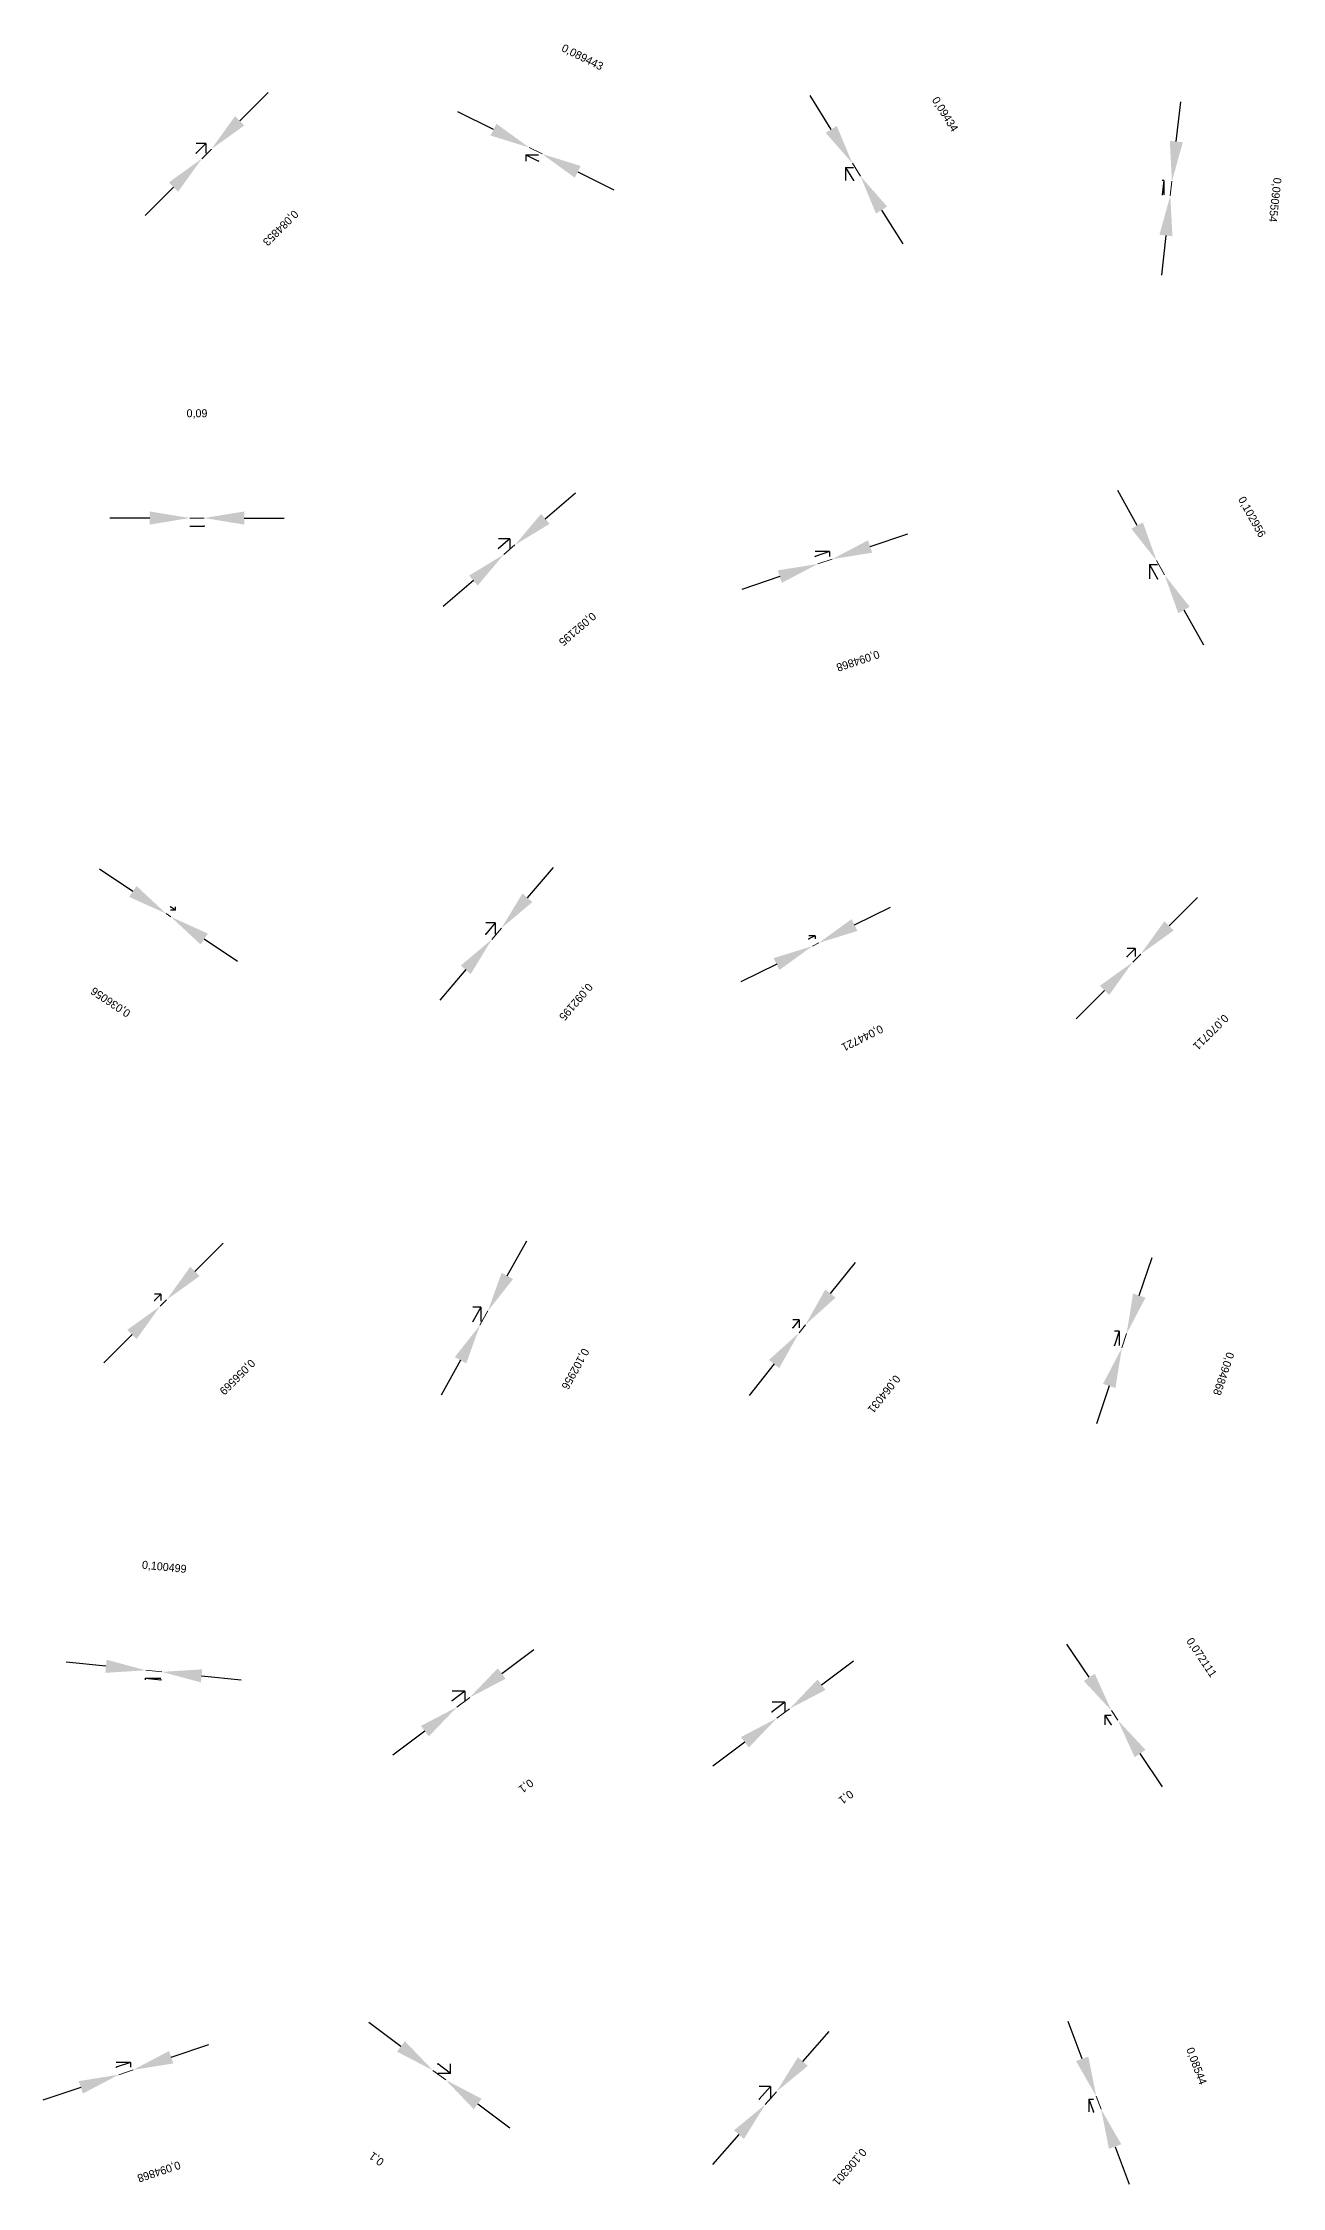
# Model space of a CAD drawing. Header units: metres. Extents: x 6010712 to 6010732, y 6568801 to 6568957.
# Drawn here: x 6010712.78 to 6010720.53, y 6568850 to 6568863.4 of the extents above; entities that cross this region are included whole.
import ezdxf

# ---------------------------------------------------------------- set-up
doc = ezdxf.new("R2010")
doc.units = ezdxf.units.M
doc.dimstyles.get("Standard").update_dxf_attribs({"dimtxt": 2.5, "dimasz": 2.5, "dimexe": 1.25, "dimexo": 0.625, "dimtad": 1, "dimdec": 0, "dimcen": 2.5, "dimadec": 0, "dimazin": 0, "dimtfac": 1, "dimtmove": 0, "dimatfit": 3, "dimarcsym": 0})

# ---------------------------------------------------------------- blocks, each defined once
blk = doc.blocks.new('_CLOSEDFILLED')
at = {"color": 0, "linetype": 'BYBLOCK'}
blk.add_solid([(-1, 0.164), (0, 0), (-1, -0.164)], dxfattribs=at)
blk = doc.blocks.new('*D85')
for p, q in [((6010719.279, 6568850.802), (6010719.191, 6568851.036)), ((6010719.485, 6568850.253), (6010719.572, 6568850.019))]:
    blk.add_line(p, q)
at = {"lineweight": 13}
blk.add_line((6010719.367, 6568850.568), (6010719.397, 6568850.488), dxfattribs=at)
at = {"layer": 'DEFPOINTS'}
for p in [(6010719.32, 6568850.55), (6010719.367, 6568850.568), (6010719.35, 6568850.47)]:
    blk.add_point(p, dxfattribs=at)
at = {"xscale": 0.25, "yscale": 0.25}
for p, rotation in [((6010719.367, 6568850.568), -69.4439552189989), ((6010719.397, 6568850.488), 110.5560447810011)]:
    blk.add_blockref('_CLOSEDFILLED', p, dxfattribs=dict(at, rotation=rotation))
at = {"color": 1, "insert": (6010719.99, 6568850.756), "char_height": 0.05, "attachment_point": 5, "rotation": 290.556}
blk.add_mtext('0,08544', dxfattribs=at)
blk = doc.blocks.new('_DOTSMALL')
at = {"color": 0, "linetype": 'BYBLOCK', "const_width": 0.125}
blk.add_lwpolyline([(-0.0625, 0, 1), (0.0625, 0, 1)], format="xyb", close=True, dxfattribs=at)
blk = doc.blocks.new('_OPEN')
at = {"color": 0, "linetype": 'BYBLOCK'}
blk.add_line((0, 0), (-1, 0), dxfattribs=at)
blk.add_lwpolyline([(-1, 0.1644), (0, 0), (-1, -0.1644)], dxfattribs=at)
blk = doc.blocks.new('*D86')
for p, q in [((6010717.532, 6568850.785), (6010717.697, 6568850.973)), ((6010717.133, 6568850.329), (6010716.968, 6568850.141))]:
    blk.add_line(p, q)
at = {"lineweight": 13}
blk.add_line((6010717.368, 6568850.597), (6010717.298, 6568850.517), dxfattribs=at)
at = {"layer": 'DEFPOINTS'}
for p in [(6010717.26, 6568850.55), (6010717.33, 6568850.63), (6010717.368, 6568850.597)]:
    blk.add_point(p, dxfattribs=at)
at = {"xscale": 0.25, "yscale": 0.25}
for p, rotation in [((6010717.368, 6568850.597), -131.18592526015365), ((6010717.298, 6568850.517), 48.81407473984635)]:
    blk.add_blockref('_CLOSEDFILLED', p, dxfattribs=dict(at, rotation=rotation))
at = {"color": 1, "insert": (6010717.822, 6568850.129), "char_height": 0.05, "attachment_point": 5, "rotation": 228.8141}
blk.add_mtext('0,106301', dxfattribs=at)
blk = doc.blocks.new('*D87')
for p, q in [((6010715.02, 6568850.88), (6010714.82, 6568851.03)), ((6010715.5, 6568850.52), (6010715.7, 6568850.37))]:
    blk.add_line(p, q)
at = {"lineweight": 13}
blk.add_line((6010715.3, 6568850.67), (6010715.22, 6568850.73), dxfattribs=at)
at = {"layer": 'DEFPOINTS'}
for p in [(6010715.25, 6568850.77), (6010715.33, 6568850.71), (6010715.3, 6568850.67)]:
    blk.add_point(p, dxfattribs=at)
at = {"xscale": 0.25, "yscale": 0.25}
for p, rotation in [((6010715.22, 6568850.73), 323.1301025675994), ((6010715.3, 6568850.67), 143.1301025675994)]:
    blk.add_blockref('_CLOSEDFILLED', p, dxfattribs=dict(at, rotation=rotation))
at = {"color": 1, "insert": (6010714.87, 6568850.18), "char_height": 0.05, "attachment_point": 5, "rotation": 143.1301}
blk.add_mtext('0,1', dxfattribs=at)
blk = doc.blocks.new('*D88')
for p, q in [((6010713.583, 6568850.812), (6010713.82, 6568850.891)), ((6010713.019, 6568850.624), (6010712.781, 6568850.544))]:
    blk.add_line(p, q)
at = {"lineweight": 13}
blk.add_line((6010713.346, 6568850.733), (6010713.256, 6568850.703), dxfattribs=at)
at = {"layer": 'DEFPOINTS'}
for p in [(6010713.24, 6568850.75), (6010713.33, 6568850.78), (6010713.346, 6568850.733)]:
    blk.add_point(p, dxfattribs=at)
at = {"xscale": 0.25, "yscale": 0.25}
for p, rotation in [((6010713.346, 6568850.733), -161.56505099920847), ((6010713.256, 6568850.703), 18.434949000791534)]:
    blk.add_blockref('_CLOSEDFILLED', p, dxfattribs=dict(at, rotation=rotation))
at = {"color": 1, "insert": (6010713.506, 6568850.101), "char_height": 0.05, "attachment_point": 5, "rotation": 198.4349}
blk.add_mtext('0,094868', dxfattribs=at)
blk = doc.blocks.new('*D89')
for p, q in [((6010719.323, 6568853.186), (6010719.184, 6568853.394)), ((6010719.64, 6568852.71), (6010719.779, 6568852.502))]:
    blk.add_line(p, q)
at = {"lineweight": 13}
blk.add_line((6010719.462, 6568852.978), (6010719.502, 6568852.918), dxfattribs=at)
at = {"layer": 'DEFPOINTS'}
for p in [(6010719.462, 6568852.978), (6010719.42, 6568852.95), (6010719.46, 6568852.89)]:
    blk.add_point(p, dxfattribs=at)
at = {"xscale": 0.25, "yscale": 0.25}
for p, rotation in [((6010719.462, 6568852.978), -56.30993267925427), ((6010719.502, 6568852.918), 123.69006732074573)]:
    blk.add_blockref('_CLOSEDFILLED', p, dxfattribs=dict(at, rotation=rotation))
at = {"color": 1, "insert": (6010720.022, 6568853.308), "char_height": 0.05, "attachment_point": 5, "rotation": 303.6901}
blk.add_mtext('0,072111', dxfattribs=at)
blk = doc.blocks.new('*D90')
for p, q in [((6010717.65, 6568853.14), (6010717.85, 6568853.29)), ((6010717.17, 6568852.78), (6010716.97, 6568852.63))]:
    blk.add_line(p, q)
at = {"lineweight": 13}
blk.add_line((6010717.45, 6568852.99), (6010717.37, 6568852.93), dxfattribs=at)
at = {"layer": 'DEFPOINTS'}
for p in [(6010717.34, 6568852.97), (6010717.42, 6568853.03), (6010717.45, 6568852.99)]:
    blk.add_point(p, dxfattribs=at)
at = {"xscale": 0.25, "yscale": 0.25}
for p, rotation in [((6010717.45, 6568852.99), -143.13010214071258), ((6010717.37, 6568852.93), 36.86989785928742)]:
    blk.add_blockref('_CLOSEDFILLED', p, dxfattribs=dict(at, rotation=rotation))
at = {"color": 1, "insert": (6010717.8, 6568852.44), "char_height": 0.05, "attachment_point": 5, "rotation": 216.8699}
blk.add_mtext('0,1', dxfattribs=at)
blk = doc.blocks.new('*D91')
for p, q in [((6010715.65, 6568853.21), (6010715.85, 6568853.36)), ((6010715.17, 6568852.85), (6010714.97, 6568852.7))]:
    blk.add_line(p, q)
at = {"lineweight": 13}
blk.add_line((6010715.45, 6568853.06), (6010715.37, 6568853), dxfattribs=at)
at = {"layer": 'DEFPOINTS'}
for p in [(6010715.42, 6568853.1), (6010715.34, 6568853.04), (6010715.45, 6568853.06)]:
    blk.add_point(p, dxfattribs=at)
at = {"xscale": 0.25, "yscale": 0.25}
for p, rotation in [((6010715.45, 6568853.06), -143.1301025675994), ((6010715.37, 6568853), 36.86989743240059)]:
    blk.add_blockref('_CLOSEDFILLED', p, dxfattribs=dict(at, rotation=rotation))
at = {"color": 1, "insert": (6010715.8, 6568852.51), "char_height": 0.05, "attachment_point": 5, "rotation": 216.8699}
blk.add_mtext('0,1', dxfattribs=at)
blk = doc.blocks.new('*D92')
for p, q in [((6010713.176, 6568853.255), (6010712.927, 6568853.28)), ((6010713.774, 6568853.195), (6010714.022, 6568853.17))]:
    blk.add_line(p, q)
at = {"lineweight": 13}
blk.add_line((6010713.425, 6568853.23), (6010713.525, 6568853.22), dxfattribs=at)
at = {"layer": 'DEFPOINTS'}
for p in [(6010713.425, 6568853.23), (6010713.42, 6568853.18), (6010713.52, 6568853.17)]:
    blk.add_point(p, dxfattribs=at)
at = {"xscale": 0.25, "yscale": 0.25}
for p, rotation in [((6010713.425, 6568853.23), -5.710593031834587), ((6010713.525, 6568853.22), 174.28940696816542)]:
    blk.add_blockref('_CLOSEDFILLED', p, dxfattribs=dict(at, rotation=rotation))
at = {"color": 1, "insert": (6010713.54, 6568853.872), "char_height": 0.05, "attachment_point": 5, "rotation": 354.2894}
blk.add_mtext('0,100499', dxfattribs=at)
blk = doc.blocks.new('*D93')
for p, q in [((6010719.636, 6568855.571), (6010719.716, 6568855.809)), ((6010719.448, 6568855.007), (6010719.369, 6568854.77))]:
    blk.add_line(p, q)
at = {"lineweight": 13}
blk.add_line((6010719.557, 6568855.334), (6010719.527, 6568855.244), dxfattribs=at)
at = {"layer": 'DEFPOINTS'}
for p in [(6010719.48, 6568855.26), (6010719.51, 6568855.35), (6010719.557, 6568855.334)]:
    blk.add_point(p, dxfattribs=at)
at = {"xscale": 0.25, "yscale": 0.25}
for p, rotation in [((6010719.557, 6568855.334), -108.43494846718299), ((6010719.527, 6568855.244), 71.56505153281701)]:
    blk.add_blockref('_CLOSEDFILLED', p, dxfattribs=dict(at, rotation=rotation))
at = {"color": 1, "insert": (6010720.159, 6568855.084), "char_height": 0.05, "attachment_point": 5, "rotation": 251.5651}
blk.add_mtext('0,094868', dxfattribs=at)
blk = doc.blocks.new('*D94')
for p, q in [((6010717.705, 6568855.584), (6010717.861, 6568855.779)), ((6010717.353, 6568855.144), (6010717.197, 6568854.948))]:
    blk.add_line(p, q)
at = {"lineweight": 13}
blk.add_line((6010717.549, 6568855.389), (6010717.509, 6568855.339), dxfattribs=at)
at = {"layer": 'DEFPOINTS'}
for p in [(6010717.47, 6568855.37), (6010717.51, 6568855.42), (6010717.549, 6568855.389)]:
    blk.add_point(p, dxfattribs=at)
at = {"xscale": 0.25, "yscale": 0.25}
for p, rotation in [((6010717.549, 6568855.389), -128.65980838423852), ((6010717.509, 6568855.339), 51.34019161576148)]:
    blk.add_blockref('_CLOSEDFILLED', p, dxfattribs=dict(at, rotation=rotation))
at = {"color": 1, "insert": (6010718.037, 6568854.958), "char_height": 0.05, "attachment_point": 5, "rotation": 231.3402}
blk.add_mtext('0,064031', dxfattribs=at)
blk = doc.blocks.new('*D95')
for p, q in [((6010715.685, 6568855.694), (6010715.807, 6568855.913)), ((6010715.392, 6568855.167), (6010715.271, 6568854.949))]:
    blk.add_line(p, q)
at = {"lineweight": 13}
blk.add_line((6010715.564, 6568855.476), (6010715.514, 6568855.386), dxfattribs=at)
at = {"layer": 'DEFPOINTS'}
for p in [(6010715.47, 6568855.41), (6010715.52, 6568855.5), (6010715.564, 6568855.476)]:
    blk.add_point(p, dxfattribs=at)
at = {"xscale": 0.25, "yscale": 0.25}
for p, rotation in [((6010715.564, 6568855.476), -119.05460404873672), ((6010715.514, 6568855.386), 60.94539595126328)]:
    blk.add_blockref('_CLOSEDFILLED', p, dxfattribs=dict(at, rotation=rotation))
at = {"color": 1, "insert": (6010716.107, 6568855.115), "char_height": 0.05, "attachment_point": 5, "rotation": 240.9454}
blk.add_mtext('0,102956', dxfattribs=at)
blk = doc.blocks.new('*D96')
for p, q in [((6010713.732, 6568855.721), (6010713.909, 6568855.898)), ((6010713.339, 6568855.328), (6010713.162, 6568855.151))]:
    blk.add_line(p, q)
at = {"lineweight": 13}
blk.add_line((6010713.555, 6568855.545), (6010713.515, 6568855.505), dxfattribs=at)
at = {"layer": 'DEFPOINTS'}
for p in [(6010713.48, 6568855.54), (6010713.52, 6568855.58), (6010713.555, 6568855.545)]:
    blk.add_point(p, dxfattribs=at)
at = {"xscale": 0.25, "yscale": 0.25}
for p, rotation in [((6010713.555, 6568855.545), -134.99999933298935), ((6010713.515, 6568855.505), 45.00000066701065)]:
    blk.add_blockref('_CLOSEDFILLED', p, dxfattribs=dict(at, rotation=rotation))
at = {"color": 1, "insert": (6010713.995, 6568855.065), "char_height": 0.05, "attachment_point": 5, "rotation": 225}
blk.add_mtext('0,056569', dxfattribs=at)
blk = doc.blocks.new('*D97')
for p, q in [((6010719.822, 6568857.881), (6010719.999, 6568858.058)), ((6010719.419, 6568857.478), (6010719.242, 6568857.301))]:
    blk.add_line(p, q)
at = {"lineweight": 13}
blk.add_line((6010719.645, 6568857.705), (6010719.595, 6568857.655), dxfattribs=at)
at = {"layer": 'DEFPOINTS'}
for p in [(6010719.56, 6568857.69), (6010719.61, 6568857.74), (6010719.645, 6568857.705)]:
    blk.add_point(p, dxfattribs=at)
at = {"xscale": 0.25, "yscale": 0.25}
for p, rotation in [((6010719.645, 6568857.705), -135.00000053360853), ((6010719.595, 6568857.655), 44.99999946639147)]:
    blk.add_blockref('_CLOSEDFILLED', p, dxfattribs=dict(at, rotation=rotation))
at = {"color": 1, "insert": (6010720.08, 6568857.22), "char_height": 0.05, "attachment_point": 5, "rotation": 225}
blk.add_mtext('0,070711', dxfattribs=at)
blk = doc.blocks.new('*D98')
for p, q in [((6010717.856, 6568857.887), (6010718.08, 6568857.999)), ((6010717.369, 6568857.643), (6010717.145, 6568857.532))]:
    blk.add_line(p, q)
at = {"lineweight": 13}
blk.add_line((6010717.632, 6568857.775), (6010717.592, 6568857.755), dxfattribs=at)
at = {"layer": 'DEFPOINTS'}
for p in [(6010717.57, 6568857.8), (6010717.61, 6568857.82), (6010717.632, 6568857.775)]:
    blk.add_point(p, dxfattribs=at)
at = {"xscale": 0.25, "yscale": 0.25}
for p, rotation in [((6010717.632, 6568857.775), -153.43494828931347), ((6010717.592, 6568857.755), 26.565051710686532)]:
    blk.add_blockref('_CLOSEDFILLED', p, dxfattribs=dict(at, rotation=rotation))
at = {"color": 1, "insert": (6010717.903, 6568857.184), "char_height": 0.05, "attachment_point": 5, "rotation": 206.5651}
blk.add_mtext('0,044721', dxfattribs=at)
blk = doc.blocks.new('*D99')
for p, q in [((6010715.811, 6568858.057), (6010715.973, 6568858.247)), ((6010715.425, 6568857.608), (6010715.263, 6568857.418))]:
    blk.add_line(p, q)
at = {"lineweight": 13}
blk.add_line((6010715.648, 6568857.867), (6010715.588, 6568857.797), dxfattribs=at)
at = {"layer": 'DEFPOINTS'}
for p in [(6010715.55, 6568857.83), (6010715.61, 6568857.9), (6010715.648, 6568857.867)]:
    blk.add_point(p, dxfattribs=at)
at = {"xscale": 0.25, "yscale": 0.25}
for p, rotation in [((6010715.648, 6568857.867), -130.6012947705594), ((6010715.588, 6568857.797), 49.398705229440594)]:
    blk.add_blockref('_CLOSEDFILLED', p, dxfattribs=dict(at, rotation=rotation))
at = {"color": 1, "insert": (6010716.111, 6568857.409), "char_height": 0.05, "attachment_point": 5, "rotation": 229.3987}
blk.add_mtext('0,092195', dxfattribs=at)
blk = doc.blocks.new('*D100')
for p, q in [((6010713.344, 6568858.097), (6010713.136, 6568858.236)), ((6010713.79, 6568857.8), (6010713.998, 6568857.661))]:
    blk.add_line(p, q)
at = {"lineweight": 13}
blk.add_line((6010713.582, 6568857.938), (6010713.552, 6568857.958), dxfattribs=at)
at = {"layer": 'DEFPOINTS'}
for p in [(6010713.58, 6568858), (6010713.582, 6568857.938), (6010713.61, 6568857.98)]:
    blk.add_point(p, dxfattribs=at)
at = {"xscale": 0.25, "yscale": 0.25}
for p, rotation in [((6010713.552, 6568857.958), 326.3099332949564), ((6010713.582, 6568857.938), 146.3099332949564)]:
    blk.add_blockref('_CLOSEDFILLED', p, dxfattribs=dict(at, rotation=rotation))
at = {"color": 1, "insert": (6010713.207, 6568857.408), "char_height": 0.05, "attachment_point": 5, "rotation": 146.3099}
blk.add_mtext('0,036056', dxfattribs=at)
blk = doc.blocks.new('*D101')
for p, q in [((6010719.622, 6568860.383), (6010719.501, 6568860.601)), ((6010719.915, 6568859.856), (6010720.037, 6568859.637))]:
    blk.add_line(p, q)
at = {"lineweight": 13}
blk.add_line((6010719.744, 6568860.164), (6010719.794, 6568860.074), dxfattribs=at)
at = {"layer": 'DEFPOINTS'}
for p in [(6010719.7, 6568860.14), (6010719.744, 6568860.164), (6010719.75, 6568860.05)]:
    blk.add_point(p, dxfattribs=at)
at = {"xscale": 0.25, "yscale": 0.25}
for p, rotation in [((6010719.744, 6568860.164), -60.94539595126328), ((6010719.794, 6568860.074), 119.05460404873672)]:
    blk.add_blockref('_CLOSEDFILLED', p, dxfattribs=dict(at, rotation=rotation))
at = {"color": 1, "insert": (6010720.337, 6568860.435), "char_height": 0.05, "attachment_point": 5, "rotation": 299.0546}
blk.add_mtext('0,102956', dxfattribs=at)
blk = doc.blocks.new('*D102')
for p, q in [((6010717.953, 6568860.252), (6010718.19, 6568860.331)), ((6010717.389, 6568860.064), (6010717.151, 6568859.984))]:
    blk.add_line(p, q)
at = {"lineweight": 13}
blk.add_line((6010717.716, 6568860.173), (6010717.626, 6568860.143), dxfattribs=at)
at = {"layer": 'DEFPOINTS'}
for p in [(6010717.7, 6568860.22), (6010717.61, 6568860.19), (6010717.716, 6568860.173)]:
    blk.add_point(p, dxfattribs=at)
at = {"xscale": 0.25, "yscale": 0.25}
for p, rotation in [((6010717.716, 6568860.173), -161.56505153281702), ((6010717.626, 6568860.143), 18.434948467182977)]:
    blk.add_blockref('_CLOSEDFILLED', p, dxfattribs=dict(at, rotation=rotation))
at = {"color": 1, "insert": (6010717.876, 6568859.541), "char_height": 0.05, "attachment_point": 5, "rotation": 198.4349}
blk.add_mtext('0,094868', dxfattribs=at)
blk = doc.blocks.new('*D103')
for p, q in [((6010715.922, 6568860.425), (6010716.112, 6568860.587)), ((6010715.473, 6568860.039), (6010715.283, 6568859.877))]:
    blk.add_line(p, q)
at = {"lineweight": 13}
blk.add_line((6010715.733, 6568860.262), (6010715.663, 6568860.202), dxfattribs=at)
at = {"layer": 'DEFPOINTS'}
for p in [(6010715.63, 6568860.24), (6010715.7, 6568860.3), (6010715.733, 6568860.262)]:
    blk.add_point(p, dxfattribs=at)
at = {"xscale": 0.25, "yscale": 0.25}
for p, rotation in [((6010715.733, 6568860.262), -139.3987056688829), ((6010715.663, 6568860.202), 40.60129433111709)]:
    blk.add_blockref('_CLOSEDFILLED', p, dxfattribs=dict(at, rotation=rotation))
at = {"color": 1, "insert": (6010716.121, 6568859.739), "char_height": 0.05, "attachment_point": 5, "rotation": 220.6013}
blk.add_mtext('0,092195', dxfattribs=at)
blk = doc.blocks.new('*D104')
for p, q in [((6010713.45, 6568860.43), (6010713.2, 6568860.43)), ((6010714.04, 6568860.43), (6010714.29, 6568860.43))]:
    blk.add_line(p, q)
at = {"lineweight": 13}
blk.add_line((6010713.7, 6568860.43), (6010713.79, 6568860.43), dxfattribs=at)
at = {"layer": 'DEFPOINTS'}
for p in [(6010713.7, 6568860.43), (6010713.7, 6568860.38), (6010713.79, 6568860.38)]:
    blk.add_point(p, dxfattribs=at)
at = {"xscale": 0.25, "yscale": 0.25}
blk.add_blockref('_CLOSEDFILLED', (6010713.7, 6568860.43), dxfattribs=at)
at = {"xscale": 0.25, "yscale": 0.25, "rotation": 180}
blk.add_blockref('_CLOSEDFILLED', (6010713.79, 6568860.43), dxfattribs=at)
at = {"color": 1, "insert": (6010713.745, 6568861.08), "char_height": 0.05, "attachment_point": 5}
blk.add_mtext('0,09', dxfattribs=at)
blk = doc.blocks.new('*D105')
for p, q in [((6010719.867, 6568862.783), (6010719.895, 6568863.031)), ((6010719.802, 6568862.196), (6010719.774, 6568861.948))]:
    blk.add_line(p, q)
at = {"lineweight": 13}
blk.add_line((6010719.84, 6568862.534), (6010719.83, 6568862.444), dxfattribs=at)
at = {"layer": 'DEFPOINTS'}
for p in [(6010719.79, 6568862.54), (6010719.84, 6568862.534), (6010719.78, 6568862.45)]:
    blk.add_point(p, dxfattribs=at)
at = {"xscale": 0.25, "yscale": 0.25}
for p, rotation in [((6010719.84, 6568862.534), -96.34019161576148), ((6010719.83, 6568862.444), 83.65980838423852)]:
    blk.add_blockref('_CLOSEDFILLED', p, dxfattribs=dict(at, rotation=rotation))
at = {"color": 1, "insert": (6010720.481, 6568862.418), "char_height": 0.05, "attachment_point": 5, "rotation": 263.6598}
blk.add_mtext('0,090554', dxfattribs=at)
blk = doc.blocks.new('*D106')
for p, q in [((6010717.7099, 6568862.8585), (6010717.5774, 6568863.0705)), ((6010718.0249, 6568862.3545), (6010718.1574, 6568862.1425))]:
    blk.add_line(p, q)
at = {"lineweight": 13}
blk.add_line((6010717.8424, 6568862.6465), (6010717.8924, 6568862.5665), dxfattribs=at)
at = {"layer": 'DEFPOINTS'}
for p in [(6010717.8, 6568862.62), (6010717.8424, 6568862.6465), (6010717.85, 6568862.54)]:
    blk.add_point(p, dxfattribs=at)
at = {"xscale": 0.25, "yscale": 0.25}
for p, rotation in [((6010717.8424, 6568862.6465), -57.994616911828544), ((6010717.8924, 6568862.5665), 122.00538308817146)]:
    blk.add_blockref('_CLOSEDFILLED', p, dxfattribs=dict(at, rotation=rotation))
at = {"color": 1, "insert": (6010718.4186, 6568862.951), "char_height": 0.05, "attachment_point": 5, "rotation": 302.00538}
blk.add_mtext('0,09434', dxfattribs=at)
blk = doc.blocks.new('*D107')
for p, q in [((6010715.599, 6568862.857), (6010715.375, 6568862.968)), ((6010716.126, 6568862.593), (6010716.35, 6568862.481))]:
    blk.add_line(p, q)
at = {"lineweight": 13}
blk.add_line((6010715.822, 6568862.745), (6010715.902, 6568862.705), dxfattribs=at)
at = {"layer": 'DEFPOINTS'}
for p in [(6010715.822, 6568862.745), (6010715.8, 6568862.7), (6010715.88, 6568862.66)]:
    blk.add_point(p, dxfattribs=at)
at = {"xscale": 0.25, "yscale": 0.25}
for p, rotation in [((6010715.822, 6568862.745), -26.56505117707799), ((6010715.902, 6568862.705), 153.43494882292202)]:
    blk.add_blockref('_CLOSEDFILLED', p, dxfattribs=dict(at, rotation=rotation))
at = {"color": 1, "insert": (6010716.153, 6568863.306), "char_height": 0.05, "attachment_point": 5, "rotation": 333.4349}
blk.add_mtext('0,089443', dxfattribs=at)
blk = doc.blocks.new('*D108')
for p, q in [((6010714.012, 6568862.911), (6010714.189, 6568863.088)), ((6010713.599, 6568862.498), (6010713.422, 6568862.321))]:
    blk.add_line(p, q)
at = {"lineweight": 13}
blk.add_line((6010713.835, 6568862.735), (6010713.775, 6568862.675), dxfattribs=at)
at = {"layer": 'DEFPOINTS'}
for p in [(6010713.8, 6568862.77), (6010713.74, 6568862.71), (6010713.835, 6568862.735)]:
    blk.add_point(p, dxfattribs=at)
at = {"xscale": 0.25, "yscale": 0.25}
for p, rotation in [((6010713.835, 6568862.735), -135), ((6010713.775, 6568862.675), 45)]:
    blk.add_blockref('_CLOSEDFILLED', p, dxfattribs=dict(at, rotation=rotation))
at = {"color": 1, "insert": (6010714.265, 6568862.245), "char_height": 0.05, "attachment_point": 5, "rotation": 225}
blk.add_mtext('0,084853', dxfattribs=at)

msp = doc.modelspace()

# ---------------------------------------------------------------- hatches: boundary and pattern name
h = msp.add_hatch(color=1)
edge = h.paths.add_edge_path()
edge.add_ellipse((6010713.74, 6568862.71), major_axis=(0, 0.005), ratio=1, start_angle=0, end_angle=360, ccw=False)
h = msp.add_hatch(color=1)
edge = h.paths.add_edge_path()
edge.add_ellipse((6010715.88, 6568862.66), major_axis=(0, 0.005), ratio=1, start_angle=0, end_angle=360, ccw=False)
h = msp.add_hatch(color=1)
edge = h.paths.add_edge_path()
edge.add_ellipse((6010717.85, 6568862.54), major_axis=(0, 0.005), ratio=1, start_angle=0, end_angle=360, ccw=False)
h = msp.add_hatch(color=1)
edge = h.paths.add_edge_path()
edge.add_ellipse((6010719.78, 6568862.45), major_axis=(0, 0.005), ratio=1, start_angle=0, end_angle=360, ccw=False)
h = msp.add_hatch(color=1)
edge = h.paths.add_edge_path()
edge.add_ellipse((6010713.79, 6568860.38), major_axis=(0, 0.005), ratio=1, start_angle=0, end_angle=360, ccw=False)
h = msp.add_hatch(color=1)
edge = h.paths.add_edge_path()
edge.add_ellipse((6010715.63, 6568860.24), major_axis=(0, 0.005), ratio=1, start_angle=0, end_angle=360, ccw=False)
h = msp.add_hatch(color=1)
edge = h.paths.add_edge_path()
edge.add_ellipse((6010717.61, 6568860.19), major_axis=(0, 0.005), ratio=1, start_angle=0, end_angle=360, ccw=False)
h = msp.add_hatch(color=1)
edge = h.paths.add_edge_path()
edge.add_ellipse((6010719.75, 6568860.05), major_axis=(0, 0.005), ratio=1, start_angle=0, end_angle=360, ccw=False)
h = msp.add_hatch(color=1)
edge = h.paths.add_edge_path()
edge.add_ellipse((6010713.58, 6568858), major_axis=(0, 0.005), ratio=1, start_angle=0, end_angle=360, ccw=False)
h = msp.add_hatch(color=1)
edge = h.paths.add_edge_path()
edge.add_ellipse((6010715.55, 6568857.83), major_axis=(0, 0.005), ratio=1, start_angle=0, end_angle=360, ccw=False)
h = msp.add_hatch(color=1)
edge = h.paths.add_edge_path()
edge.add_ellipse((6010717.57, 6568857.8), major_axis=(0, 0.005), ratio=1, start_angle=0, end_angle=360, ccw=False)
h = msp.add_hatch(color=1)
edge = h.paths.add_edge_path()
edge.add_ellipse((6010719.56, 6568857.69), major_axis=(0, 0.005), ratio=1, start_angle=0, end_angle=360, ccw=False)
h = msp.add_hatch(color=1)
edge = h.paths.add_edge_path()
edge.add_ellipse((6010713.48, 6568855.54), major_axis=(0, 0.005), ratio=1, start_angle=0, end_angle=360, ccw=False)
h = msp.add_hatch(color=1)
edge = h.paths.add_edge_path()
edge.add_ellipse((6010715.47, 6568855.41), major_axis=(0, 0.005), ratio=1, start_angle=0, end_angle=360, ccw=False)
h = msp.add_hatch(color=1)
edge = h.paths.add_edge_path()
edge.add_ellipse((6010717.47, 6568855.37), major_axis=(0, 0.005), ratio=1, start_angle=0, end_angle=360, ccw=False)
h = msp.add_hatch(color=1)
edge = h.paths.add_edge_path()
edge.add_ellipse((6010719.48, 6568855.26), major_axis=(0, 0.005), ratio=1, start_angle=0, end_angle=360, ccw=False)
h = msp.add_hatch(color=1)
edge = h.paths.add_edge_path()
edge.add_ellipse((6010713.52, 6568853.17), major_axis=(0, 0.005), ratio=1, start_angle=0, end_angle=360, ccw=False)
h = msp.add_hatch(color=1)
edge = h.paths.add_edge_path()
edge.add_ellipse((6010715.34, 6568853.04), major_axis=(0, 0.005), ratio=1, start_angle=0, end_angle=360, ccw=False)
h = msp.add_hatch(color=1)
edge = h.paths.add_edge_path()
edge.add_ellipse((6010717.34, 6568852.97), major_axis=(0, 0.005), ratio=1, start_angle=0, end_angle=360, ccw=False)
h = msp.add_hatch(color=1)
edge = h.paths.add_edge_path()
edge.add_ellipse((6010719.46, 6568852.89), major_axis=(0, 0.005), ratio=1, start_angle=0, end_angle=360, ccw=False)
h = msp.add_hatch(color=1)
edge = h.paths.add_edge_path()
edge.add_ellipse((6010713.24, 6568850.75), major_axis=(0, 0.005), ratio=1, start_angle=0, end_angle=360, ccw=False)
h = msp.add_hatch(color=1)
edge = h.paths.add_edge_path()
edge.add_ellipse((6010715.25, 6568850.77), major_axis=(0, 0.005), ratio=1, start_angle=0, end_angle=360, ccw=False)
h = msp.add_hatch(color=1)
edge = h.paths.add_edge_path()
edge.add_ellipse((6010717.26, 6568850.55), major_axis=(0, 0.005), ratio=1, start_angle=0, end_angle=360, ccw=False)
h = msp.add_hatch(color=1)
edge = h.paths.add_edge_path()
edge.add_ellipse((6010719.35, 6568850.47), major_axis=(0, 0.005), ratio=1, start_angle=0, end_angle=360, ccw=False)

# ---------------------------------------------------------------- linework, layer by layer
for p, q in [((6010713.8, 6568862.77), (6010713.74, 6568862.71)), ((6010715.8, 6568862.7), (6010715.88, 6568862.66)), ((6010717.8, 6568862.62), (6010717.85, 6568862.54)), ((6010719.79, 6568862.54), (6010719.78, 6568862.45)), ((6010713.7, 6568860.38), (6010713.79, 6568860.38)), ((6010715.7, 6568860.3), (6010715.63, 6568860.24)), ((6010717.7, 6568860.22), (6010717.61, 6568860.19)), ((6010719.7, 6568860.14), (6010719.75, 6568860.05)), ((6010713.61, 6568857.98), (6010713.58, 6568858)), ((6010715.61, 6568857.9), (6010715.55, 6568857.83)), ((6010717.61, 6568857.82), (6010717.57, 6568857.8)), ((6010719.61, 6568857.74), (6010719.56, 6568857.69)), ((6010713.52, 6568855.58), (6010713.48, 6568855.54)), ((6010715.52, 6568855.5), (6010715.47, 6568855.41)), ((6010717.51, 6568855.42), (6010717.47, 6568855.37)), ((6010719.51, 6568855.35), (6010719.48, 6568855.26)), ((6010713.42, 6568853.18), (6010713.52, 6568853.17)), ((6010715.42, 6568853.1), (6010715.34, 6568853.04)), ((6010717.42, 6568853.03), (6010717.34, 6568852.97)), ((6010719.42, 6568852.95), (6010719.46, 6568852.89)), ((6010713.33, 6568850.78), (6010713.24, 6568850.75)), ((6010715.33, 6568850.71), (6010715.25, 6568850.77)), ((6010717.33, 6568850.63), (6010717.26, 6568850.55)), ((6010719.32, 6568850.55), (6010719.35, 6568850.47))]:
    msp.add_line(p, q)
at = {"color": 4}
for p, q in [((6010713.8, 6568862.77), (6010713.74, 6568862.77)), ((6010715.8, 6568862.7), (6010715.88, 6568862.7)), ((6010717.8, 6568862.62), (6010717.85, 6568862.62)), ((6010719.79, 6568862.54), (6010719.78, 6568862.54)), ((6010713.7, 6568860.38), (6010713.79, 6568860.38)), ((6010715.7, 6568860.3), (6010715.63, 6568860.3)), ((6010717.7, 6568860.22), (6010717.61, 6568860.22)), ((6010719.7, 6568860.14), (6010719.75, 6568860.14)), ((6010713.61, 6568857.98), (6010713.58, 6568857.98)), ((6010715.61, 6568857.9), (6010715.55, 6568857.9)), ((6010717.61, 6568857.82), (6010717.57, 6568857.82)), ((6010719.61, 6568857.74), (6010719.56, 6568857.74)), ((6010713.52, 6568855.58), (6010713.48, 6568855.58)), ((6010715.52, 6568855.5), (6010715.47, 6568855.5)), ((6010717.51, 6568855.42), (6010717.47, 6568855.42)), ((6010719.51, 6568855.35), (6010719.48, 6568855.35)), ((6010713.42, 6568853.18), (6010713.52, 6568853.18)), ((6010715.42, 6568853.1), (6010715.34, 6568853.1)), ((6010717.42, 6568853.03), (6010717.34, 6568853.03)), ((6010719.42, 6568852.95), (6010719.46, 6568852.95)), ((6010713.33, 6568850.78), (6010713.24, 6568850.78)), ((6010715.33, 6568850.71), (6010715.25, 6568850.71)), ((6010717.33, 6568850.63), (6010717.26, 6568850.63)), ((6010719.32, 6568850.55), (6010719.35, 6568850.55))]:
    msp.add_line(p, q, dxfattribs=at)
at = {"color": 2}
for p, q in [((6010713.8, 6568862.77), (6010713.8, 6568862.71)), ((6010715.8, 6568862.7), (6010715.8, 6568862.66)), ((6010717.8, 6568862.62), (6010717.8, 6568862.54)), ((6010719.79, 6568862.54), (6010719.79, 6568862.45)), ((6010713.7, 6568860.38), (6010713.7, 6568860.38)), ((6010715.7, 6568860.3), (6010715.7, 6568860.24)), ((6010717.7, 6568860.22), (6010717.7, 6568860.19)), ((6010719.7, 6568860.14), (6010719.7, 6568860.05)), ((6010713.61, 6568857.98), (6010713.61, 6568858)), ((6010715.61, 6568857.9), (6010715.61, 6568857.83)), ((6010717.61, 6568857.82), (6010717.61, 6568857.8)), ((6010719.61, 6568857.74), (6010719.61, 6568857.69)), ((6010713.52, 6568855.58), (6010713.52, 6568855.54)), ((6010715.52, 6568855.5), (6010715.52, 6568855.41)), ((6010717.51, 6568855.42), (6010717.51, 6568855.37)), ((6010719.51, 6568855.35), (6010719.51, 6568855.26)), ((6010713.42, 6568853.18), (6010713.42, 6568853.17)), ((6010715.42, 6568853.1), (6010715.42, 6568853.04)), ((6010717.42, 6568853.03), (6010717.42, 6568852.97)), ((6010719.42, 6568852.95), (6010719.42, 6568852.89)), ((6010713.33, 6568850.78), (6010713.33, 6568850.75)), ((6010715.33, 6568850.71), (6010715.33, 6568850.77)), ((6010717.33, 6568850.63), (6010717.33, 6568850.55)), ((6010719.32, 6568850.55), (6010719.32, 6568850.47))]:
    msp.add_line(p, q, dxfattribs=at)

# ---------------------------------------------------------------- dimensions: what is measured, and where the dimension line sits
for base, p1, p2, angle, picture, middle in [((6010715.822, 6568862.745), (6010715.8, 6568862.7), (6010715.88, 6568862.66), 333.4349, '*D107', (6010716.153, 6568863.306)), ((6010713.835, 6568862.735), (6010713.8, 6568862.77), (6010713.74, 6568862.71), 225, '*D108', (6010714.265, 6568862.245)), ((6010717.842, 6568862.646), (6010717.8, 6568862.62), (6010717.85, 6568862.54), 302.0054, '*D106', (6010718.419, 6568862.951)), ((6010719.84, 6568862.534), (6010719.79, 6568862.54), (6010719.78, 6568862.45), 263.6598, '*D105', (6010720.481, 6568862.418)), ((6010719.744, 6568860.164), (6010719.7, 6568860.14), (6010719.75, 6568860.05), 299.0546, '*D101', (6010720.337, 6568860.435)), ((6010715.733, 6568860.262), (6010715.7, 6568860.3), (6010715.63, 6568860.24), 220.6013, '*D103', (6010716.121, 6568859.739)), ((6010717.716, 6568860.173), (6010717.7, 6568860.22), (6010717.61, 6568860.19), 198.4349, '*D102', (6010717.876, 6568859.541)), ((6010713.582, 6568857.938), (6010713.61, 6568857.98), (6010713.58, 6568858), 146.3099, '*D100', (6010713.207, 6568857.408)), ((6010715.648, 6568857.867), (6010715.61, 6568857.9), (6010715.55, 6568857.83), 229.3987, '*D99', (6010716.111, 6568857.409)), ((6010719.645, 6568857.705), (6010719.61, 6568857.74), (6010719.56, 6568857.69), 225, '*D97', (6010720.08, 6568857.22)), ((6010717.632, 6568857.775), (6010717.61, 6568857.82), (6010717.57, 6568857.8), 206.5651, '*D98', (6010717.903, 6568857.184)), ((6010715.564, 6568855.476), (6010715.52, 6568855.5), (6010715.47, 6568855.41), 240.9454, '*D95', (6010716.107, 6568855.115)), ((6010713.555, 6568855.545), (6010713.52, 6568855.58), (6010713.48, 6568855.54), 225, '*D96', (6010713.995, 6568855.065)), ((6010717.549, 6568855.389), (6010717.51, 6568855.42), (6010717.47, 6568855.37), 231.3402, '*D94', (6010718.037, 6568854.958)), ((6010719.557, 6568855.334), (6010719.51, 6568855.35), (6010719.48, 6568855.26), 251.5651, '*D93', (6010720.159, 6568855.084)), ((6010713.425, 6568853.23), (6010713.42, 6568853.18), (6010713.52, 6568853.17), 354.2894, '*D92', (6010713.54, 6568853.872)), ((6010715.45, 6568853.06), (6010715.42, 6568853.1), (6010715.34, 6568853.04), 216.8699, '*D91', (6010715.8, 6568852.51)), ((6010719.462, 6568852.978), (6010719.42, 6568852.95), (6010719.46, 6568852.89), 303.6901, '*D89', (6010720.022, 6568853.308)), ((6010717.45, 6568852.99), (6010717.42, 6568853.03), (6010717.34, 6568852.97), 216.8699, '*D90', (6010717.8, 6568852.44)), ((6010715.3, 6568850.67), (6010715.33, 6568850.71), (6010715.25, 6568850.77), 143.1301, '*D87', (6010714.87, 6568850.18)), ((6010717.368, 6568850.597), (6010717.33, 6568850.63), (6010717.26, 6568850.55), 228.8141, '*D86', (6010717.822, 6568850.129)), ((6010719.367, 6568850.568), (6010719.32, 6568850.55), (6010719.35, 6568850.47), 290.556, '*D85', (6010719.99, 6568850.756)), ((6010713.346, 6568850.733), (6010713.33, 6568850.78), (6010713.24, 6568850.75), 198.4349, '*D88', (6010713.506, 6568850.101))]:
    dim = msp.add_linear_dim(base=base, p1=p1, p2=p2, angle=angle, dimstyle='Standard', override={"dimtxt": 0.05, "dimtad": 0, "dimtxsty": 'Standard', "dimblk1": 'DOTSMALL', "dimblk2": 'OPEN', "dimdle": 0.05, "dimse1": 1, "dimse2": 1, "dimclrt": 1, "dimlwd": 10})
    dim.commit()
    dim.dimension.update_dxf_attribs({"geometry": picture, "text_midpoint": middle})
dim = msp.add_linear_dim(base=(6010713.7, 6568860.43), p1=(6010713.7, 6568860.38), p2=(6010713.79, 6568860.38), dimstyle='Standard', override={"dimtxt": 0.05, "dimtad": 0, "dimtxsty": 'Standard', "dimblk1": 'DOTSMALL', "dimblk2": 'OPEN', "dimdle": 0.05, "dimse1": 1, "dimse2": 1, "dimclrt": 1, "dimlwd": 10})
dim.commit()
dim.dimension.update_dxf_attribs({"geometry": '*D104', "text_midpoint": (6010713.745, 6568861.08)})

doc.saveas('drawing.dxf')
